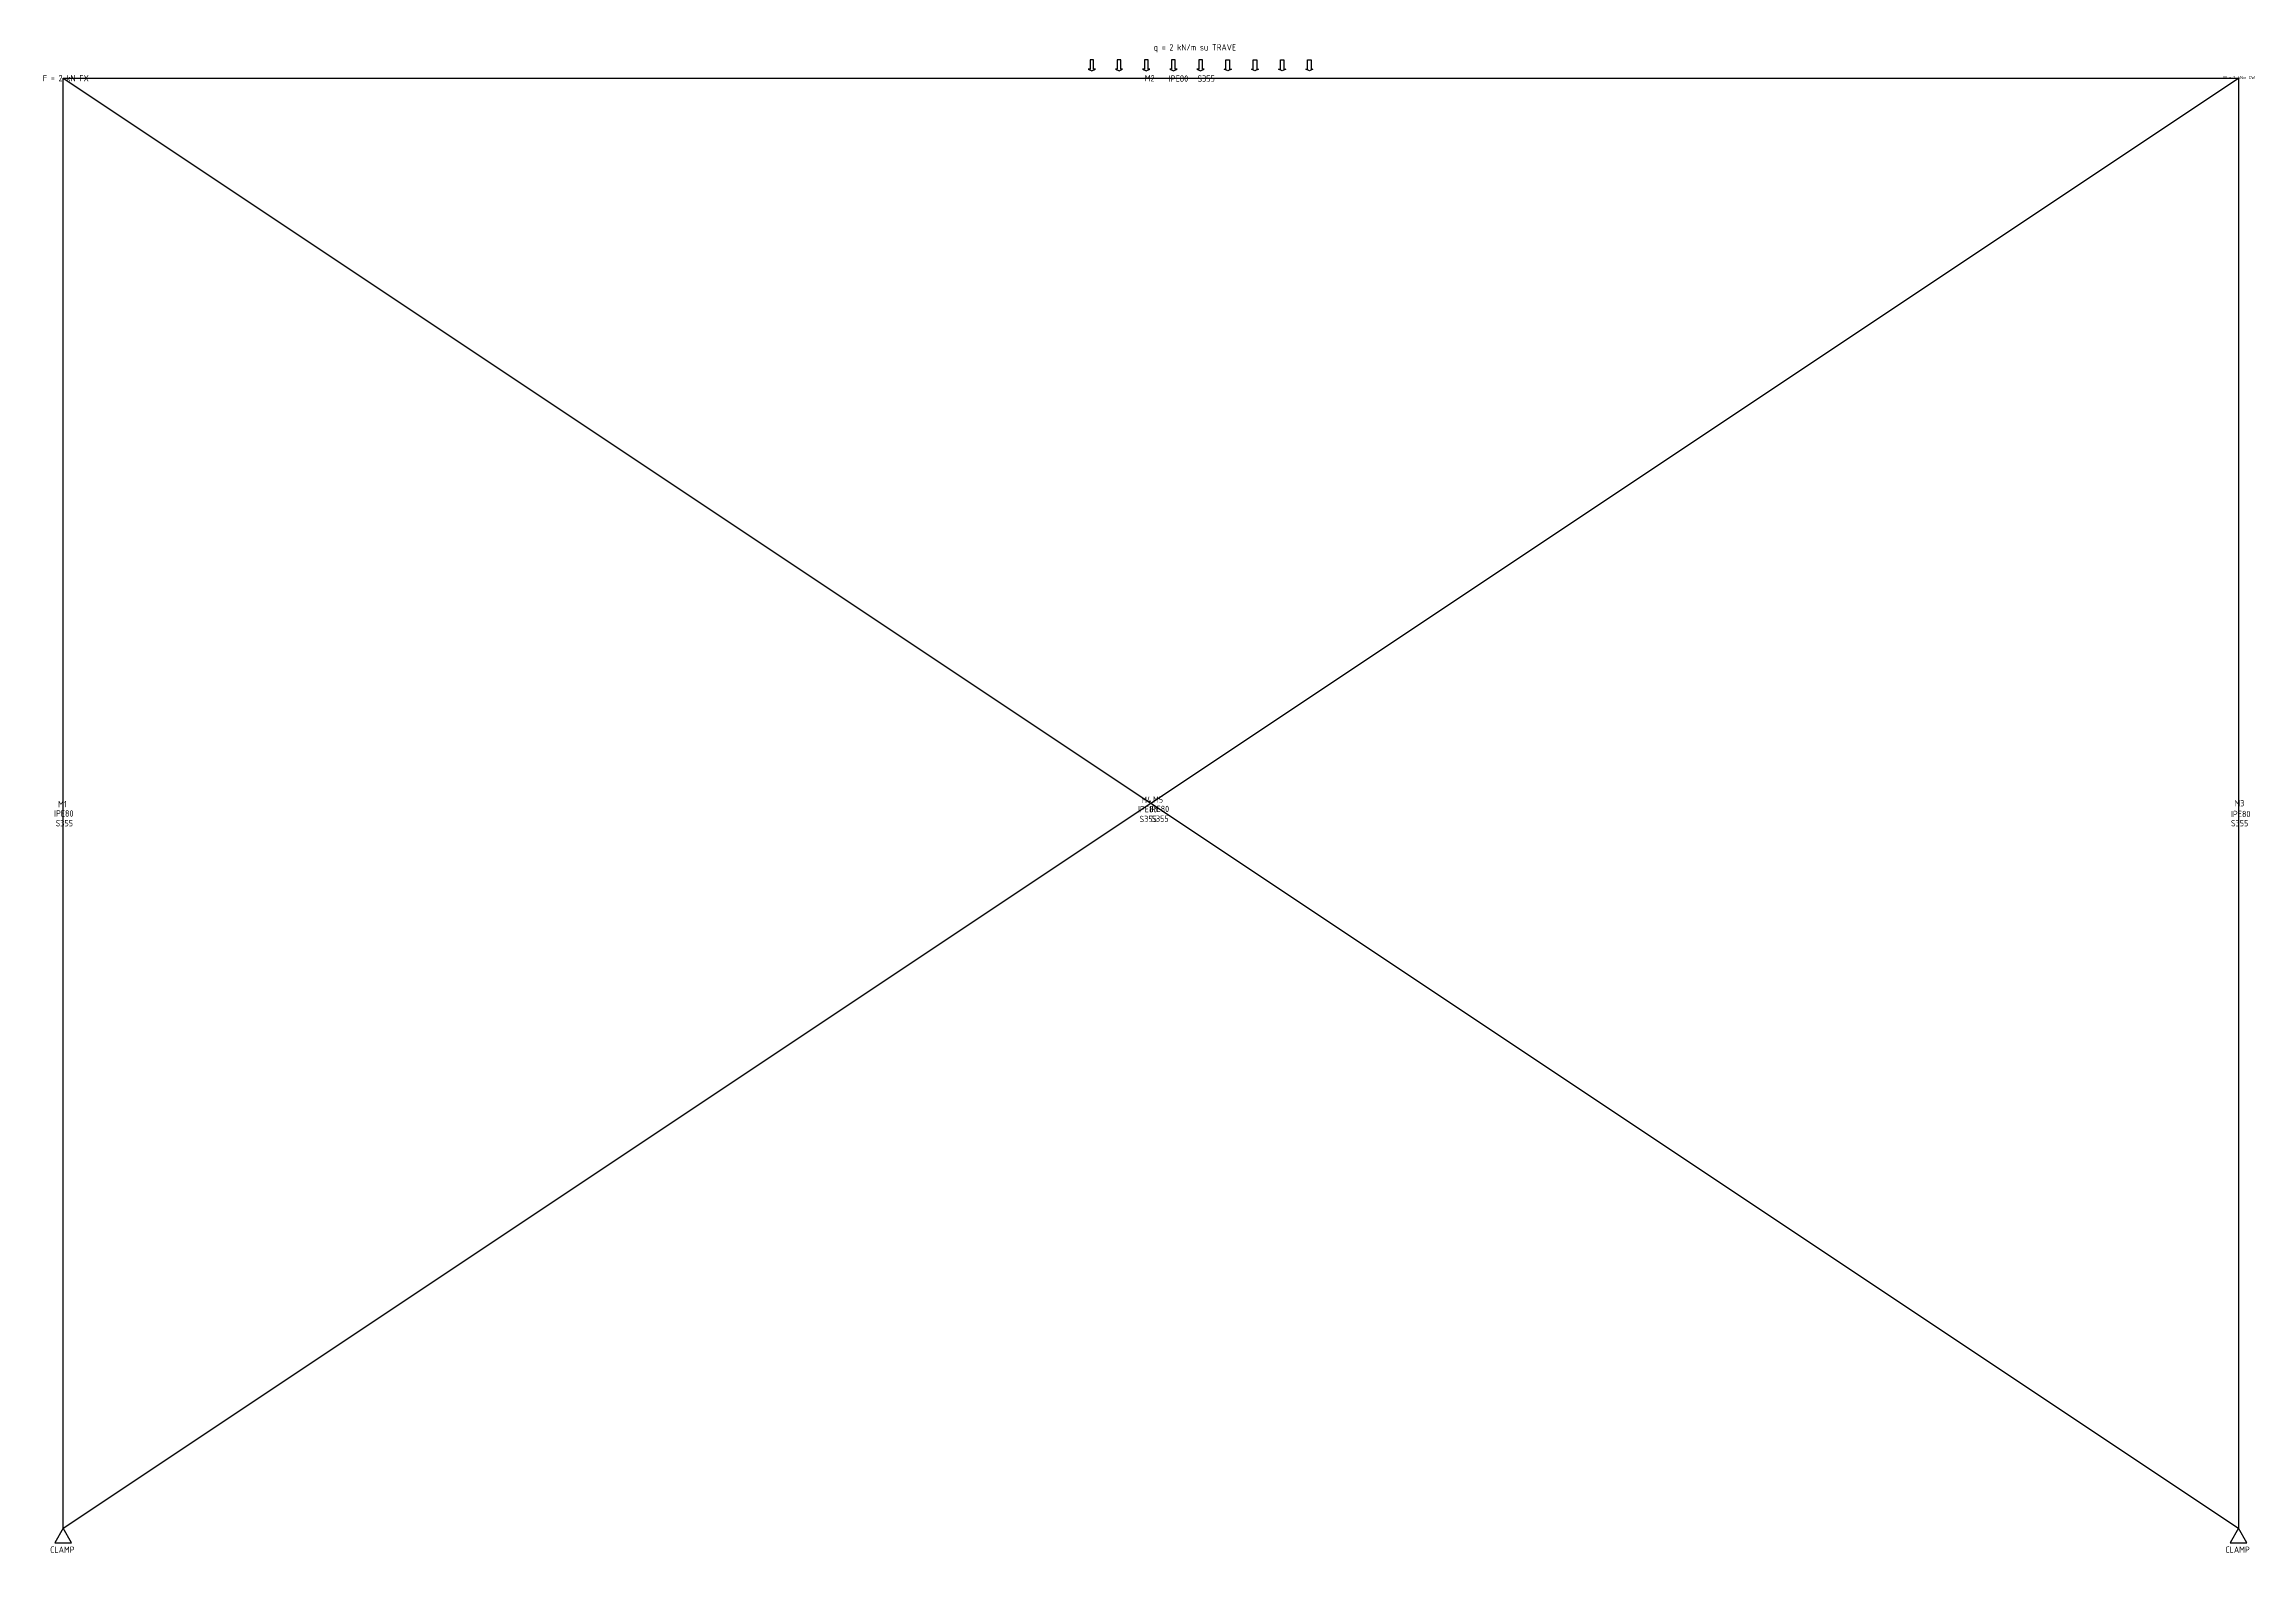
# Model space of a CAD drawing. Header units: millimetres. Extents: x -53 to 6037, y -68 to 4094.
import ezdxf

# ---------------------------------------------------------------- set-up
doc = ezdxf.new("R2010")
doc.units = ezdxf.units.MM
doc.header["$LTSCALE"] = 20
for name, color, linetype in [('STRUCT_BEAMS', 7, 'CONTINUOUS'), ('STRUCT_CONSTRAINTS', 2, 'CONTINUOUS'), ('STRUCT_LOADS', 3, 'CONTINUOUS')]:
    doc.layers.add(name, color=color, linetype=linetype)
doc.layers.add('STRUCT_MATERIALS', color=1, linetype='CONTINUOUS', lineweight=0)
doc.layers.add('STRUCT_SECTIONS', color=6, linetype='CONTINUOUS', lineweight=0)
doc.styles.add('iso', font='iso')

msp = doc.modelspace()

# ---------------------------------------------------------------- linework, layer by layer
at = {"layer": 'STRUCT_BEAMS'}
for p, q in [((0, 0), (0, 4000)), ((0, 4000), (6000, 4000)), ((0, 4000), (6000, 0)), ((0, 0), (6000, 4000)), ((6000, 4000), (6000, 0))]:
    msp.add_line(p, q, dxfattribs=at)
at = {"layer": 'STRUCT_CONSTRAINTS'}
for points in [[(23.1, -40), (0, 0), (-23.1, -40)], [(6023.1, -40), (6000, 0), (5976.9, -40)]]:
    msp.add_lwpolyline(points, close=True, dxfattribs=at)
at = {"layer": 'STRUCT_LOADS', "linetype": 'CONTINUOUS'}
for points in [[(2832.1, 4050), (2832.1, 4025), (2827.1, 4025), (2837.1, 4020), (2847.1, 4025), (2842.1, 4025), (2842.1, 4050)], [(2907.1, 4050), (2907.1, 4025), (2902.1, 4025), (2912.1, 4020), (2922.1, 4025), (2917.1, 4025), (2917.1, 4050)], [(2982.1, 4050), (2982.1, 4025), (2977.1, 4025), (2987.1, 4020), (2997.1, 4025), (2992.1, 4025), (2992.1, 4050)], [(3057.1, 4050), (3057.1, 4025), (3052.1, 4025), (3062.1, 4020), (3072.1, 4025), (3067.1, 4025), (3067.1, 4050)], [(3132.1, 4050), (3132.1, 4025), (3127.1, 4025), (3137.1, 4020), (3147.1, 4025), (3142.1, 4025), (3142.1, 4050)], [(3217.1, 4050), (3217.1, 4025), (3222.1, 4025), (3212.1, 4020), (3202.1, 4025), (3207.1, 4025), (3207.1, 4050)], [(3292.1, 4050), (3292.1, 4025), (3297.1, 4025), (3287.1, 4020), (3277.1, 4025), (3282.1, 4025), (3282.1, 4050)], [(3367.1, 4050), (3367.1, 4025), (3372.1, 4025), (3362.1, 4020), (3352.1, 4025), (3357.1, 4025), (3357.1, 4050)], [(3442.1, 4050), (3442.1, 4025), (3447.1, 4025), (3437.1, 4020), (3427.1, 4025), (3432.1, 4025), (3432.1, 4050)]]:
    msp.add_lwpolyline(points, close=True, dxfattribs=at)

# ---------------------------------------------------------------- texts
at = {"layer": 'STRUCT_BEAMS', "char_height": 17.5, "attachment_point": 5, "style": 'iso'}
for s, insert, width in [('M2', (2996.8, 3999.5), 25.278), ('M4', (2987.4, 2009.2), 27.222), ('M5', (3019.8, 2009.9), 25.278), ('M1', (-2.3, 1997.5), 21.389), ('M3', (6002.7, 1999.8), 25.278)]:
    msp.add_mtext(s, dxfattribs=dict(at, insert=insert, width=width))
at = {"layer": 'STRUCT_CONSTRAINTS', "char_height": 17.5, "width": 71.944, "attachment_point": 5, "style": 'iso'}
for insert in [(-2.5, -59), (5997.5, -59)]:
    msp.add_mtext('CLAMP', dxfattribs=dict(at, insert=insert))
at = {"layer": 'STRUCT_LOADS', "attachment_point": 5, "style": 'iso'}
for s, insert, char_height, width in [('q = 2 kN/m su TRAVE', (3121.4, 4082.1), 17.5, 267.854), ('F = 2 kN FX', (7.1, 3999.7), 17.5, 147.778), ('M = 1 kNm CW', (6001.8, 4001.6), 8.75, 84.583)]:
    msp.add_mtext(s, dxfattribs=dict(at, insert=insert, char_height=char_height, width=width))
at = {"layer": 'STRUCT_MATERIALS', "char_height": 17.5, "width": 50.556, "attachment_point": 5, "style": 'iso'}
for insert in [(3152.3, 3998.6), (3, 1944.8), (2992.7, 1956.5), (3025.1, 1957.2), (6003.1, 1944.8)]:
    msp.add_mtext('S355', dxfattribs=dict(at, insert=insert))
at = {"layer": 'STRUCT_SECTIONS', "char_height": 17.5, "width": 56.389, "attachment_point": 5, "style": 'iso'}
for insert in [(3076.2, 3998.6), (1.5, 1971.7), (2991.2, 1983.4), (3023.6, 1984.1), (6006.1, 1970.2)]:
    msp.add_mtext('IPE80', dxfattribs=dict(at, insert=insert))

doc.saveas('drawing.dxf')
